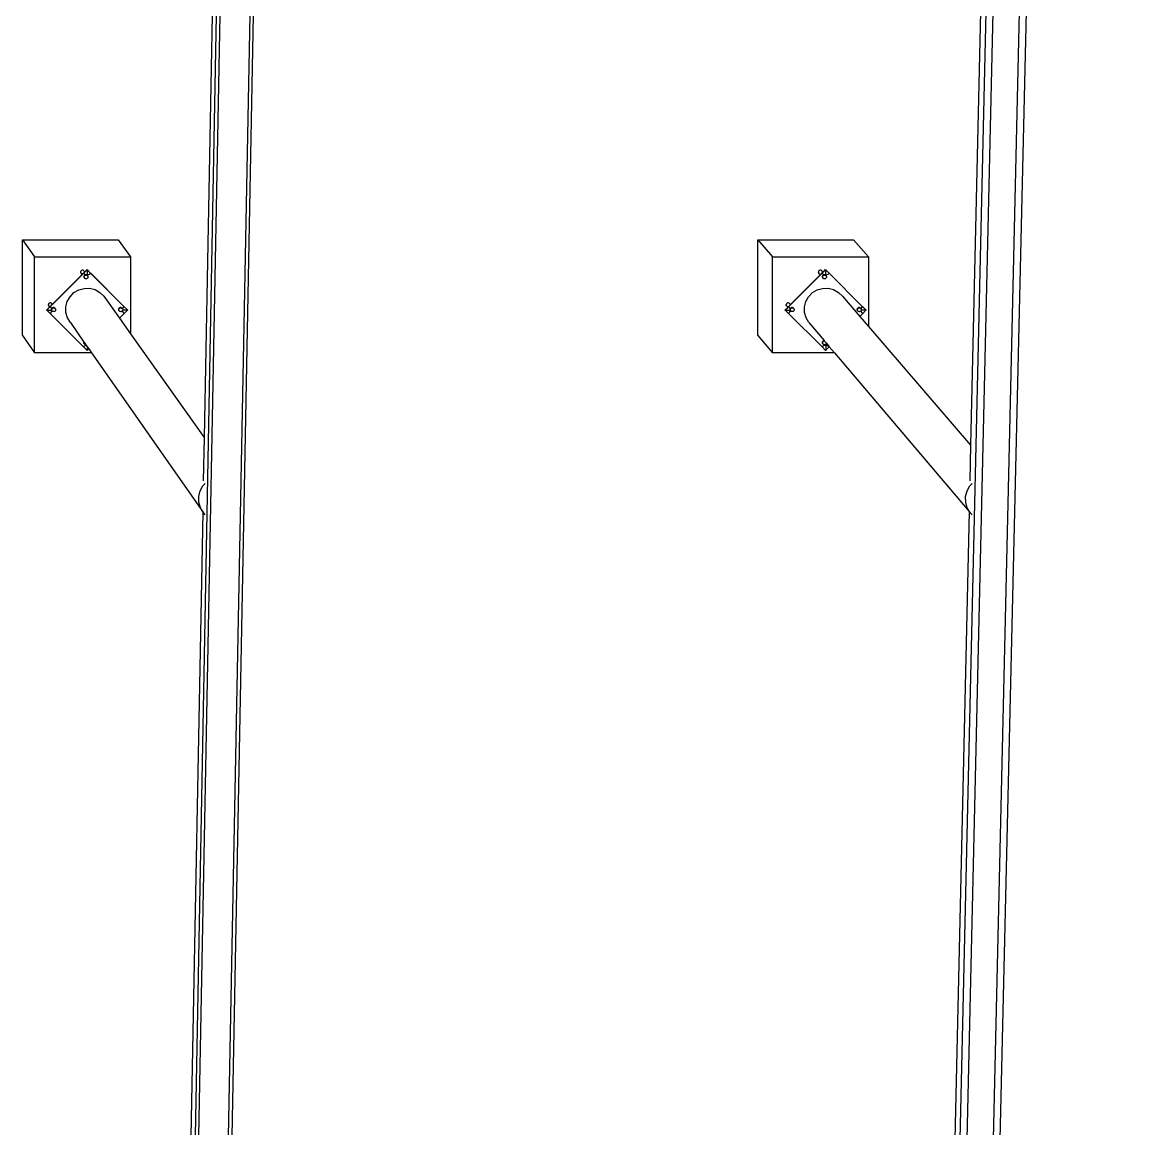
# Model space of a CAD drawing. Extents: x -1616 to 1629, y -1713 to 1708.
# Drawn here: x 709.9 to 945.7, y -1197.2 to -966.7 of the extents above; entities that cross this region are included whole.
import ezdxf

# ---------------------------------------------------------------- set-up
doc = ezdxf.new("R2010")
doc.units = 0
doc.header["$MEASUREMENT"] = 0
doc.layers.get('0').update_dxf_attribs({"linetype": 'CONTINUOUS'})

msp = doc.modelspace()

# ---------------------------------------------------------------- linework, layer by layer
for p, q in [((736.24, -1712.91), (773.25, 240.58)), ((736.95, -1712.91), (774, 240.58)), ((743.06, -1712.91), (780.42, 240.58)), ((893.64, -1712.91), (938.57, 240.58)), ((895.06, -1712.91), (940.06, 240.58)), ((900.47, -1712.91), (945.74, 240.58)), ((745.31, -1632.4), (779.58, 158.03)), ((903.76, -1632.4), (945.31, 158.03)), ((751.26, -869.62), (747.79, -1053.14)), ((911.88, -869.6), (907.63, -1054.79)), ((709.95, -1011.96), (729.89, -1011.96)), ((709.95, -1031.9), (709.95, -1011.96)), ((709.95, -1011.96), (712.44, -1015.51)), ((729.89, -1011.96), (732.45, -1015.51)), ((863.26, -1011.96), (883.2, -1011.96)), ((863.26, -1031.9), (863.26, -1011.96)), ((863.26, -1011.96), (866.29, -1015.51)), ((883.2, -1011.96), (886.3, -1015.51)), ((712.44, -1015.51), (732.45, -1015.51)), ((712.44, -1035.52), (712.44, -1015.51)), ((732.45, -1015.51), (732.45, -1031.54)), ((866.29, -1015.51), (886.3, -1015.51)), ((866.29, -1035.52), (866.29, -1015.51)), ((886.3, -1015.51), (886.3, -1030)), ((722.04, -1018.57), (722.03, -1018.68)), ((722.08, -1018.47), (722.04, -1018.57)), ((722.15, -1018.39), (722.08, -1018.47)), ((722.24, -1018.32), (722.15, -1018.39)), ((722.34, -1018.28), (722.24, -1018.32)), ((722.44, -1018.26), (722.34, -1018.28)), ((722.55, -1018.28), (722.44, -1018.26)), ((722.65, -1018.32), (722.55, -1018.28)), ((722.74, -1018.39), (722.65, -1018.32)), ((722.8, -1018.47), (722.74, -1018.39)), ((722.85, -1018.57), (722.8, -1018.47)), ((722.8, -1018.47), (722.92, -1018.63)), ((722.86, -1018.68), (722.85, -1018.57)), ((722.92, -1018.63), (723.38, -1018.17)), ((722.93, -1018.66), (723.4, -1018.19)), ((723.38, -1018.17), (724.12, -1018.91)), ((723.38, -1018.17), (723.4, -1018.19)), ((723.4, -1018.19), (724.12, -1018.91)), ((723.4, -1018.19), (723.4, -1019.24)), ((723.4, -1018.19), (723.4, -1019.24)), ((875.89, -1018.57), (875.88, -1018.68)), ((875.93, -1018.47), (875.89, -1018.57)), ((876, -1018.39), (875.93, -1018.47)), ((876.09, -1018.32), (876, -1018.39)), ((876.19, -1018.28), (876.09, -1018.32)), ((876.29, -1018.26), (876.19, -1018.28)), ((876.4, -1018.28), (876.29, -1018.26)), ((876.5, -1018.32), (876.4, -1018.28)), ((876.59, -1018.39), (876.5, -1018.32)), ((876.65, -1018.47), (876.59, -1018.39)), ((876.59, -1018.39), (876.85, -1018.69)), ((876.7, -1018.57), (876.65, -1018.47)), ((876.71, -1018.68), (876.7, -1018.57)), ((876.85, -1018.69), (877.37, -1018.17)), ((876.87, -1018.71), (877.39, -1018.19)), ((877.37, -1018.17), (878.11, -1018.91)), ((877.37, -1018.17), (877.39, -1018.19)), ((877.39, -1018.19), (878.11, -1018.91)), ((877.39, -1018.19), (877.39, -1019.24)), ((877.39, -1018.19), (877.39, -1019.24)), ((716.15, -1025.4), (722.32, -1019.23)), ((716.17, -1025.42), (722.34, -1019.25)), ((722.03, -1018.68), (722.04, -1018.79)), ((722.04, -1018.79), (722.08, -1018.89)), ((722.08, -1018.89), (722.15, -1018.97)), ((722.08, -1018.89), (722.32, -1019.23)), ((722.15, -1018.97), (722.2, -1019.02)), ((722.3, -1019.07), (722.34, -1019.08)), ((722.32, -1019.23), (722.64, -1018.91)), ((722.32, -1019.23), (722.34, -1019.25)), ((722.34, -1019.25), (722.66, -1018.93)), ((722.34, -1019.08), (722.41, -1019.09)), ((722.64, -1018.91), (722.86, -1018.69)), ((722.64, -1018.91), (722.66, -1018.93)), ((722.64, -1018.91), (722.66, -1018.93)), ((722.66, -1018.93), (722.85, -1018.74)), ((722.66, -1018.93), (722.87, -1019.1)), ((722.66, -1018.93), (722.66, -1018.93)), ((722.73, -1019.54), (722.71, -1019.64)), ((722.71, -1019.64), (722.73, -1019.75)), ((722.74, -1019.55), (722.72, -1019.65)), ((722.74, -1019.55), (722.72, -1019.65)), ((722.72, -1019.65), (722.74, -1019.76)), ((722.72, -1019.65), (722.74, -1019.76)), ((722.77, -1019.44), (722.73, -1019.54)), ((722.73, -1019.75), (722.77, -1019.85)), ((722.78, -1019.45), (722.74, -1019.55)), ((722.78, -1019.45), (722.74, -1019.55)), ((722.74, -1019.65), (722.75, -1019.55)), ((722.75, -1019.76), (722.74, -1019.65)), ((722.74, -1019.76), (722.78, -1019.86)), ((722.74, -1019.76), (722.78, -1019.86)), ((722.75, -1019.55), (722.79, -1019.45)), ((722.79, -1019.85), (722.75, -1019.76)), ((722.83, -1019.35), (722.77, -1019.44)), ((722.77, -1019.7), (722.78, -1019.6)), ((722.78, -1019.81), (722.77, -1019.7)), ((722.77, -1019.85), (722.83, -1019.94)), ((722.84, -1019.36), (722.78, -1019.45)), ((722.84, -1019.36), (722.78, -1019.45)), ((722.78, -1019.6), (722.82, -1019.5)), ((722.82, -1019.9), (722.78, -1019.81)), ((722.78, -1019.86), (722.83, -1019.94)), ((722.78, -1019.86), (722.83, -1019.94)), ((722.79, -1019.45), (722.85, -1019.37)), ((722.82, -1019.9), (722.79, -1019.85)), ((722.79, -1019.85), (722.82, -1019.9)), ((722.82, -1019.5), (722.89, -1019.42)), ((722.84, -1019.93), (722.82, -1019.9)), ((722.82, -1019.9), (722.82, -1019.9)), ((722.92, -1019.28), (722.83, -1019.35)), ((722.84, -1019.93), (722.83, -1019.94)), ((722.83, -1019.94), (722.84, -1019.94)), ((722.83, -1019.94), (722.84, -1019.94)), ((722.89, -1019.99), (722.84, -1019.93)), ((722.84, -1019.94), (722.84, -1019.95)), ((722.84, -1019.94), (722.84, -1019.95)), ((722.84, -1019.95), (722.88, -1019.98)), ((722.84, -1019.95), (722.88, -1019.98)), ((722.85, -1018.74), (722.93, -1018.66)), ((722.85, -1018.74), (722.86, -1018.69)), ((722.85, -1019.37), (722.94, -1019.31)), ((722.85, -1019.37), (722.9, -1019.41)), ((722.86, -1018.69), (722.92, -1018.63)), ((722.86, -1018.69), (722.86, -1018.68)), ((722.87, -1019.1), (723.13, -1019.21)), ((722.89, -1019.42), (722.9, -1019.41)), ((722.97, -1020.05), (722.89, -1019.99)), ((722.9, -1019.41), (722.97, -1019.35)), ((722.92, -1018.63), (722.93, -1018.66)), ((723.02, -1019.24), (722.92, -1019.28)), ((722.94, -1019.31), (723.03, -1019.26)), ((722.97, -1019.35), (723.07, -1019.31)), ((723.07, -1020.09), (722.97, -1020.05)), ((723.13, -1019.23), (723.02, -1019.24)), ((723.03, -1019.26), (723.14, -1019.25)), ((723.07, -1019.31), (723.17, -1019.3)), ((723.17, -1020.11), (723.07, -1020.09)), ((723.13, -1019.21), (723.4, -1019.24)), ((723.24, -1019.24), (723.13, -1019.23)), ((723.14, -1019.25), (723.24, -1019.26)), ((723.17, -1019.3), (723.28, -1019.31)), ((723.28, -1020.09), (723.17, -1020.11)), ((723.34, -1019.28), (723.24, -1019.24)), ((723.24, -1019.26), (723.34, -1019.31)), ((723.28, -1019.31), (723.37, -1019.35)), ((723.37, -1020.05), (723.28, -1020.09)), ((723.42, -1019.35), (723.34, -1019.28)), ((723.34, -1019.31), (723.42, -1019.37)), ((723.37, -1019.35), (723.46, -1019.42)), ((723.46, -1019.99), (723.37, -1020.05)), ((723.4, -1019.24), (723.67, -1019.21)), ((723.49, -1019.44), (723.42, -1019.35)), ((723.42, -1019.37), (723.49, -1019.45)), ((723.5, -1019.45), (723.43, -1019.36)), ((723.5, -1019.45), (723.43, -1019.36)), ((723.46, -1019.42), (723.49, -1019.46)), ((723.52, -1019.9), (723.46, -1019.99)), ((723.51, -1019.48), (723.49, -1019.44)), ((723.49, -1019.45), (723.49, -1019.46)), ((723.49, -1019.45), (723.51, -1019.48)), ((723.49, -1019.46), (723.51, -1019.48)), ((723.54, -1019.55), (723.5, -1019.45)), ((723.54, -1019.55), (723.5, -1019.45)), ((723.51, -1019.49), (723.51, -1019.48)), ((723.51, -1019.49), (723.52, -1019.5)), ((723.52, -1019.5), (723.56, -1019.6)), ((723.56, -1019.81), (723.52, -1019.9)), ((723.54, -1019.55), (723.54, -1019.55)), ((723.54, -1019.55), (723.54, -1019.55)), ((723.56, -1019.6), (723.57, -1019.7)), ((723.57, -1019.7), (723.56, -1019.81)), ((723.67, -1019.21), (723.92, -1019.1)), ((723.92, -1019.1), (724.14, -1018.93)), ((724.12, -1018.91), (724.12, -1018.91)), ((724.12, -1018.91), (724.14, -1018.93)), ((724.12, -1018.91), (731.05, -1025.84)), ((724.12, -1018.91), (724.14, -1018.93)), ((724.14, -1018.93), (731.05, -1025.84)), ((870.08, -1025.46), (876.26, -1019.28)), ((870.1, -1025.49), (876.28, -1019.3)), ((875.89, -1018.79), (875.88, -1018.68)), ((875.89, -1018.79), (875.93, -1018.89)), ((875.93, -1018.89), (876, -1018.97)), ((876, -1018.97), (876.09, -1019.04)), ((876, -1018.97), (876.26, -1019.28)), ((876.09, -1019.04), (876.12, -1019.05)), ((876.23, -1019.09), (876.29, -1019.1)), ((876.26, -1019.28), (876.63, -1018.91)), ((876.26, -1019.28), (876.28, -1019.3)), ((876.28, -1019.3), (876.65, -1018.93)), ((876.29, -1019.1), (876.34, -1019.09)), ((876.54, -1019.01), (876.59, -1018.97)), ((876.59, -1018.97), (876.63, -1018.91)), ((876.63, -1018.91), (876.65, -1018.89)), ((876.63, -1018.91), (876.65, -1018.89)), ((876.63, -1018.91), (876.63, -1018.91)), ((876.63, -1018.91), (876.66, -1018.93)), ((876.63, -1018.91), (876.65, -1018.93)), ((876.65, -1018.89), (876.85, -1018.69)), ((876.65, -1018.89), (876.7, -1018.79)), ((876.65, -1018.89), (876.65, -1018.89)), ((876.65, -1018.93), (876.87, -1019.1)), ((876.65, -1018.93), (876.66, -1018.93)), ((876.66, -1018.93), (876.87, -1018.71)), ((876.7, -1018.79), (876.71, -1018.68)), ((876.72, -1019.54), (876.71, -1019.64)), ((876.72, -1019.75), (876.71, -1019.64)), ((876.76, -1019.44), (876.72, -1019.54)), ((876.73, -1019.55), (876.72, -1019.65)), ((876.73, -1019.55), (876.72, -1019.65)), ((876.72, -1019.65), (876.73, -1019.76)), ((876.72, -1019.65), (876.73, -1019.76)), ((876.72, -1019.75), (876.76, -1019.85)), ((876.77, -1019.45), (876.73, -1019.55)), ((876.77, -1019.45), (876.73, -1019.55)), ((876.73, -1019.65), (876.74, -1019.55)), ((876.74, -1019.76), (876.73, -1019.65)), ((876.73, -1019.76), (876.77, -1019.86)), ((876.73, -1019.76), (876.77, -1019.86)), ((876.74, -1019.55), (876.78, -1019.45)), ((876.78, -1019.85), (876.74, -1019.76)), ((876.83, -1019.35), (876.76, -1019.44)), ((876.76, -1019.85), (876.83, -1019.94)), ((876.84, -1019.36), (876.77, -1019.45)), ((876.84, -1019.36), (876.77, -1019.45)), ((876.77, -1019.7), (876.79, -1019.6)), ((876.79, -1019.81), (876.77, -1019.7)), ((876.77, -1019.86), (876.83, -1019.94)), ((876.77, -1019.86), (876.83, -1019.94)), ((876.78, -1019.45), (876.85, -1019.37)), ((876.84, -1019.93), (876.78, -1019.85)), ((876.79, -1019.6), (876.83, -1019.5)), ((876.83, -1019.9), (876.79, -1019.81)), ((876.91, -1019.28), (876.83, -1019.35)), ((876.83, -1019.5), (876.89, -1019.42)), ((876.84, -1019.92), (876.83, -1019.9)), ((876.84, -1019.93), (876.83, -1019.94)), ((876.83, -1019.94), (876.83, -1019.94)), ((876.83, -1019.94), (876.84, -1019.95)), ((876.83, -1019.94), (876.83, -1019.94)), ((876.83, -1019.94), (876.84, -1019.95)), ((876.84, -1019.93), (876.84, -1019.92)), ((876.86, -1019.95), (876.84, -1019.92)), ((876.85, -1019.94), (876.84, -1019.93)), ((876.84, -1019.95), (876.92, -1020.01)), ((876.84, -1019.95), (876.92, -1020.01)), ((876.85, -1018.69), (876.87, -1018.71)), ((876.85, -1019.37), (876.93, -1019.31)), ((876.85, -1019.37), (876.89, -1019.42)), ((876.85, -1019.94), (876.89, -1019.99)), ((876.86, -1019.95), (876.85, -1019.94)), ((876.89, -1019.99), (876.86, -1019.95)), ((876.87, -1019.1), (877.12, -1019.21)), ((876.89, -1019.42), (876.97, -1019.35)), ((876.89, -1019.42), (876.89, -1019.42)), ((876.97, -1020.05), (876.89, -1019.99)), ((877.01, -1019.24), (876.91, -1019.28)), ((876.92, -1020.01), (876.93, -1020.01)), ((876.92, -1020.01), (876.93, -1020.01)), ((876.93, -1019.31), (877.03, -1019.26)), ((876.97, -1019.35), (877.07, -1019.31)), ((877.07, -1020.09), (876.97, -1020.05)), ((877.12, -1019.23), (877.01, -1019.24)), ((877.03, -1019.26), (877.13, -1019.25)), ((877.07, -1019.31), (877.18, -1019.3)), ((877.18, -1020.11), (877.07, -1020.09)), ((877.12, -1019.21), (877.39, -1019.24)), ((877.23, -1019.24), (877.12, -1019.23)), ((877.13, -1019.25), (877.24, -1019.26)), ((877.18, -1019.3), (877.28, -1019.31)), ((877.28, -1020.09), (877.18, -1020.11)), ((877.33, -1019.28), (877.23, -1019.24)), ((877.24, -1019.26), (877.33, -1019.31)), ((877.28, -1019.31), (877.38, -1019.35)), ((877.38, -1020.05), (877.28, -1020.09)), ((877.42, -1019.35), (877.33, -1019.28)), ((877.33, -1019.31), (877.42, -1019.37)), ((877.38, -1019.35), (877.45, -1019.41)), ((877.46, -1019.99), (877.38, -1020.05)), ((877.39, -1019.24), (877.66, -1019.21)), ((877.48, -1019.44), (877.42, -1019.35)), ((877.42, -1019.37), (877.45, -1019.41)), ((877.42, -1019.37), (877.46, -1019.42)), ((877.49, -1019.45), (877.43, -1019.36)), ((877.49, -1019.45), (877.43, -1019.36)), ((877.45, -1019.41), (877.46, -1019.42)), ((877.46, -1019.42), (877.5, -1019.47)), ((877.52, -1019.9), (877.46, -1019.99)), ((877.5, -1019.47), (877.48, -1019.44)), ((877.51, -1019.48), (877.49, -1019.45)), ((877.51, -1019.48), (877.49, -1019.45)), ((877.5, -1019.47), (877.52, -1019.5)), ((877.52, -1019.5), (877.56, -1019.6)), ((877.56, -1019.81), (877.52, -1019.9)), ((877.56, -1019.6), (877.58, -1019.7)), ((877.58, -1019.7), (877.56, -1019.81)), ((877.66, -1019.21), (877.92, -1019.1)), ((877.92, -1019.1), (878.14, -1018.93)), ((878.11, -1018.91), (878.11, -1018.91)), ((878.11, -1018.91), (878.14, -1018.93)), ((878.11, -1018.91), (885.04, -1025.84)), ((878.11, -1018.91), (878.14, -1018.93)), ((878.14, -1018.93), (885.04, -1025.84)), ((719.83, -1023.81), (720.64, -1022.97)), ((720.64, -1022.97), (721.64, -1022.38)), ((721.64, -1022.38), (722.76, -1022.07)), ((722.76, -1022.07), (723.92, -1022.05)), ((723.92, -1022.05), (725.05, -1022.34)), ((725.05, -1022.34), (726.06, -1022.91)), ((726.06, -1022.91), (726.9, -1023.72)), ((873.83, -1023.81), (874.64, -1022.97)), ((874.64, -1022.97), (875.64, -1022.38)), ((875.64, -1022.38), (876.76, -1022.07)), ((876.76, -1022.07), (877.92, -1022.05)), ((877.92, -1022.05), (879.05, -1022.34)), ((879.05, -1022.34), (880.06, -1022.91)), ((880.06, -1022.91), (880.89, -1023.72)), ((715.31, -1025.51), (715.32, -1025.41)), ((715.31, -1025.51), (715.32, -1025.57)), ((715.36, -1025.31), (715.32, -1025.41)), ((715.32, -1025.62), (715.32, -1025.57)), ((715.32, -1025.62), (715.36, -1025.72)), ((715.43, -1025.22), (715.36, -1025.31)), ((715.52, -1025.15), (715.43, -1025.22)), ((715.62, -1025.11), (715.52, -1025.15)), ((715.72, -1025.1), (715.62, -1025.11)), ((715.71, -1025.84), (716.13, -1025.42)), ((715.83, -1025.11), (715.72, -1025.1)), ((715.73, -1025.86), (716.13, -1025.46)), ((715.93, -1025.15), (715.83, -1025.11)), ((716.02, -1025.22), (715.93, -1025.15)), ((716.08, -1025.31), (716.02, -1025.22)), ((716.13, -1025.41), (716.08, -1025.31)), ((716.08, -1025.31), (716.15, -1025.4)), ((716.13, -1025.42), (716.15, -1025.4)), ((716.13, -1025.42), (716.13, -1025.41)), ((716.13, -1025.46), (716.13, -1025.42)), ((716.13, -1025.46), (716.17, -1025.42)), ((716.15, -1025.4), (716.17, -1025.42)), ((718.98, -1025.95), (719.26, -1024.82)), ((719.26, -1024.82), (719.83, -1023.81)), ((726.9, -1023.72), (730.14, -1028.28)), ((869.16, -1025.51), (869.17, -1025.41)), ((869.16, -1025.51), (869.17, -1025.57)), ((869.21, -1025.31), (869.17, -1025.41)), ((869.17, -1025.62), (869.17, -1025.57)), ((869.17, -1025.62), (869.21, -1025.72)), ((869.28, -1025.22), (869.21, -1025.31)), ((869.37, -1025.15), (869.28, -1025.22)), ((869.47, -1025.11), (869.37, -1025.15)), ((869.57, -1025.1), (869.47, -1025.11)), ((869.68, -1025.11), (869.57, -1025.1)), ((869.78, -1025.15), (869.68, -1025.11)), ((869.7, -1025.84), (869.98, -1025.56)), ((869.72, -1025.86), (870.1, -1025.49)), ((869.87, -1025.22), (869.78, -1025.15)), ((869.93, -1025.31), (869.87, -1025.22)), ((869.87, -1025.22), (870.08, -1025.46)), ((869.98, -1025.41), (869.93, -1025.31)), ((869.99, -1025.51), (869.98, -1025.41)), ((869.98, -1025.56), (870.08, -1025.46)), ((869.98, -1025.56), (869.99, -1025.51)), ((869.98, -1025.58), (869.98, -1025.56)), ((870.08, -1025.46), (870.1, -1025.49)), ((872.97, -1025.95), (873.26, -1024.82)), ((873.26, -1024.82), (873.83, -1023.81)), ((880.89, -1023.72), (884.5, -1027.91)), ((714.97, -1026.58), (715.55, -1025.99)), ((714.99, -1026.6), (714.97, -1026.58)), ((714.97, -1026.58), (714.99, -1026.6)), ((714.99, -1026.6), (715.57, -1026.02)), ((715.73, -1027.35), (714.99, -1026.6)), ((714.99, -1026.6), (714.99, -1026.6)), ((714.99, -1026.6), (715.99, -1026.6)), ((714.99, -1026.6), (715.99, -1026.6)), ((715.36, -1025.72), (715.43, -1025.81)), ((715.36, -1025.72), (715.55, -1025.99)), ((715.43, -1025.81), (715.48, -1025.84)), ((715.55, -1025.99), (715.71, -1025.84)), ((715.55, -1025.99), (715.57, -1026.02)), ((715.57, -1026.02), (715.73, -1025.86)), ((715.73, -1025.86), (715.71, -1025.84)), ((715.71, -1025.84), (715.73, -1025.86)), ((715.89, -1026.08), (715.73, -1025.86)), ((715.73, -1025.86), (715.73, -1025.86)), ((715.73, -1027.35), (715.89, -1027.13)), ((722.66, -1034.27), (715.73, -1027.35)), ((716, -1026.33), (715.89, -1026.08)), ((715.89, -1027.13), (716, -1026.88)), ((715.99, -1026.37), (715.97, -1026.48)), ((715.99, -1026.37), (715.97, -1026.48)), ((715.97, -1026.48), (715.99, -1026.59)), ((715.97, -1026.48), (715.99, -1026.59)), ((716.03, -1026.27), (715.99, -1026.37)), ((716.03, -1026.27), (715.99, -1026.37)), ((715.99, -1026.48), (716, -1026.38)), ((716, -1026.58), (715.99, -1026.48)), ((715.99, -1026.59), (715.99, -1026.6)), ((715.99, -1026.59), (715.99, -1026.6)), ((715.99, -1026.6), (716, -1026.6)), ((715.99, -1026.6), (716.03, -1026.69)), ((715.99, -1026.6), (716, -1026.6)), ((715.99, -1026.6), (716.03, -1026.69)), ((716.04, -1026.28), (716, -1026.37)), ((716, -1026.37), (716, -1026.33)), ((716.02, -1026.51), (716, -1026.37)), ((716, -1026.37), (716, -1026.38)), ((716, -1026.58), (716, -1026.59)), ((716, -1026.58), (716.03, -1026.65)), ((716, -1026.59), (716.03, -1026.66)), ((716, -1026.6), (716.01, -1026.6)), ((716, -1026.6), (716.01, -1026.6)), ((716, -1026.88), (716.03, -1026.66)), ((716.01, -1026.6), (716.03, -1026.6)), ((716.01, -1026.6), (716.03, -1026.6)), ((716.02, -1026.51), (716.03, -1026.43)), ((716.02, -1026.53), (716.02, -1026.51)), ((716.03, -1026.62), (716.02, -1026.53)), ((716.09, -1026.19), (716.03, -1026.27)), ((716.09, -1026.19), (716.03, -1026.27)), ((716.03, -1026.43), (716.07, -1026.33)), ((716.03, -1026.63), (716.03, -1026.62)), ((716.03, -1026.65), (716.03, -1026.62)), ((716.07, -1026.72), (716.03, -1026.63)), ((716.04, -1026.68), (716.03, -1026.65)), ((716.03, -1026.66), (716.03, -1026.65)), ((716.03, -1026.66), (716.04, -1026.69)), ((716.03, -1026.69), (716.08, -1026.76)), ((716.03, -1026.69), (716.08, -1026.76)), ((716.04, -1026.28), (716.1, -1026.2)), ((716.07, -1026.72), (716.04, -1026.68)), ((716.04, -1026.68), (716.07, -1026.73)), ((716.04, -1026.69), (716.11, -1026.78)), ((716.07, -1026.33), (716.14, -1026.25)), ((716.07, -1026.73), (716.07, -1026.72)), ((716.12, -1026.78), (716.07, -1026.73)), ((716.08, -1026.76), (716.09, -1026.77)), ((716.08, -1026.76), (716.09, -1026.77)), ((716.09, -1026.77), (716.13, -1026.8)), ((716.09, -1026.77), (716.09, -1026.77)), ((716.09, -1026.77), (716.13, -1026.8)), ((716.09, -1026.77), (716.09, -1026.77)), ((716.1, -1026.2), (716.19, -1026.13)), ((716.11, -1026.19), (716.1, -1026.2)), ((716.1, -1026.2), (716.15, -1026.24)), ((716.19, -1026.12), (716.11, -1026.19)), ((716.11, -1026.78), (716.12, -1026.78)), ((716.14, -1026.81), (716.12, -1026.78)), ((716.14, -1026.25), (716.15, -1026.24)), ((716.22, -1026.88), (716.14, -1026.81)), ((716.15, -1026.24), (716.22, -1026.18)), ((716.29, -1026.08), (716.19, -1026.12)), ((716.19, -1026.13), (716.28, -1026.09)), ((716.22, -1026.18), (716.32, -1026.14)), ((716.32, -1026.92), (716.22, -1026.88)), ((716.28, -1026.09), (716.39, -1026.08)), ((716.4, -1026.07), (716.29, -1026.08)), ((716.32, -1026.14), (716.42, -1026.13)), ((716.42, -1026.93), (716.32, -1026.92)), ((716.39, -1026.08), (716.49, -1026.09)), ((716.51, -1026.08), (716.4, -1026.07)), ((716.42, -1026.13), (716.53, -1026.14)), ((716.53, -1026.92), (716.42, -1026.93)), ((716.49, -1026.09), (716.59, -1026.13)), ((716.61, -1026.12), (716.51, -1026.08)), ((716.53, -1026.14), (716.62, -1026.18)), ((716.62, -1026.88), (716.53, -1026.92)), ((716.59, -1026.13), (716.67, -1026.2)), ((716.7, -1026.19), (716.61, -1026.12)), ((716.62, -1026.18), (716.71, -1026.25)), ((716.71, -1026.81), (716.62, -1026.88)), ((716.67, -1026.2), (716.74, -1026.28)), ((716.75, -1026.27), (716.68, -1026.19)), ((716.75, -1026.27), (716.68, -1026.19)), ((716.71, -1026.25), (716.74, -1026.29)), ((716.77, -1026.73), (716.71, -1026.81)), ((716.74, -1026.28), (716.74, -1026.29)), ((716.74, -1026.28), (716.77, -1026.33)), ((716.74, -1026.29), (716.77, -1026.33)), ((716.79, -1026.37), (716.75, -1026.27)), ((716.79, -1026.37), (716.75, -1026.27)), ((716.77, -1026.33), (716.81, -1026.43)), ((716.81, -1026.63), (716.77, -1026.73)), ((716.79, -1026.38), (716.79, -1026.37)), ((716.79, -1026.38), (716.79, -1026.37)), ((716.81, -1026.43), (716.82, -1026.53)), ((716.82, -1026.53), (716.81, -1026.63)), ((718.99, -1027.11), (718.98, -1025.95)), ((719.31, -1028.23), (718.99, -1027.11)), ((729.99, -1026.39), (729.97, -1026.49)), ((729.99, -1026.39), (729.97, -1026.49)), ((729.97, -1026.49), (729.99, -1026.6)), ((729.97, -1026.49), (729.99, -1026.6)), ((730.03, -1026.29), (729.99, -1026.39)), ((730.03, -1026.29), (729.99, -1026.39)), ((729.99, -1026.49), (730, -1026.39)), ((730, -1026.6), (729.99, -1026.49)), ((729.99, -1026.6), (730.03, -1026.7)), ((729.99, -1026.6), (730.03, -1026.7)), ((730, -1026.39), (730.04, -1026.29)), ((730.04, -1026.69), (730, -1026.6)), ((730.02, -1026.54), (730.04, -1026.44)), ((730.04, -1026.65), (730.02, -1026.54)), ((730.1, -1026.2), (730.03, -1026.29)), ((730.1, -1026.2), (730.03, -1026.29)), ((730.03, -1026.7), (730.09, -1026.78)), ((730.03, -1026.7), (730.09, -1026.78)), ((730.04, -1026.29), (730.11, -1026.21)), ((730.04, -1026.44), (730.08, -1026.34)), ((730.08, -1026.74), (730.04, -1026.65)), ((730.08, -1026.74), (730.04, -1026.69)), ((730.04, -1026.69), (730.08, -1026.74)), ((730.08, -1026.34), (730.14, -1026.26)), ((730.08, -1026.74), (730.08, -1026.74)), ((730.1, -1026.77), (730.08, -1026.74)), ((730.17, -1026.12), (730.09, -1026.19)), ((730.09, -1026.19), (730.11, -1026.21)), ((730.1, -1026.77), (730.09, -1026.78)), ((730.09, -1026.78), (730.09, -1026.78)), ((730.09, -1026.78), (730.13, -1026.81)), ((730.09, -1026.78), (730.09, -1026.78)), ((730.09, -1026.78), (730.09, -1026.78)), ((730.09, -1026.78), (730.1, -1026.79)), ((730.09, -1026.78), (730.1, -1026.79)), ((730.13, -1026.81), (730.1, -1026.77)), ((730.1, -1026.79), (730.13, -1026.82)), ((730.1, -1026.79), (730.13, -1026.82)), ((730.11, -1026.21), (730.19, -1026.15)), ((730.11, -1026.21), (730.15, -1026.25)), ((730.14, -1026.83), (730.13, -1026.81)), ((730.14, -1026.26), (730.15, -1026.25)), ((730.23, -1026.89), (730.14, -1026.83)), ((731.07, -1027.35), (730.14, -1028.28)), ((730.15, -1026.25), (730.23, -1026.2)), ((730.27, -1026.08), (730.17, -1026.12)), ((730.19, -1026.15), (730.29, -1026.11)), ((730.23, -1026.2), (730.32, -1026.16)), ((730.32, -1026.93), (730.23, -1026.89)), ((730.38, -1026.07), (730.27, -1026.08)), ((730.29, -1026.11), (730.39, -1026.09)), ((730.32, -1026.16), (730.43, -1026.14)), ((730.43, -1026.95), (730.32, -1026.93)), ((730.49, -1026.08), (730.38, -1026.07)), ((730.39, -1026.09), (730.5, -1026.11)), ((730.43, -1026.14), (730.53, -1026.16)), ((730.53, -1026.93), (730.43, -1026.95)), ((730.59, -1026.12), (730.49, -1026.08)), ((730.5, -1026.11), (730.59, -1026.15)), ((730.53, -1026.16), (730.63, -1026.2)), ((730.63, -1026.89), (730.53, -1026.93)), ((730.68, -1026.19), (730.59, -1026.12)), ((730.59, -1026.15), (730.68, -1026.21)), ((730.63, -1026.2), (730.71, -1026.26)), ((730.71, -1026.83), (730.63, -1026.89)), ((730.74, -1026.28), (730.68, -1026.19)), ((730.68, -1026.21), (730.74, -1026.29)), ((730.75, -1026.29), (730.69, -1026.2)), ((730.75, -1026.29), (730.69, -1026.2)), ((730.71, -1026.26), (730.74, -1026.3)), ((730.77, -1026.74), (730.71, -1026.83)), ((730.76, -1026.32), (730.74, -1026.28)), ((730.74, -1026.29), (730.74, -1026.3)), ((730.74, -1026.29), (730.76, -1026.32)), ((730.74, -1026.3), (730.76, -1026.32)), ((730.79, -1026.39), (730.75, -1026.29)), ((730.79, -1026.39), (730.75, -1026.29)), ((730.76, -1026.33), (730.76, -1026.32)), ((730.76, -1026.33), (730.77, -1026.34)), ((730.77, -1026.34), (730.79, -1026.38)), ((730.78, -1026.74), (730.77, -1026.74)), ((730.82, -1026.65), (730.78, -1026.74)), ((730.78, -1026.74), (730.8, -1026.88)), ((730.8, -1026.33), (730.79, -1026.38)), ((730.79, -1026.38), (730.82, -1026.44)), ((730.79, -1026.39), (730.79, -1026.39)), ((730.79, -1026.39), (730.79, -1026.39)), ((730.9, -1026.08), (730.8, -1026.33)), ((730.8, -1026.88), (730.9, -1027.13)), ((730.82, -1026.44), (730.83, -1026.54)), ((730.83, -1026.54), (730.82, -1026.65)), ((731.81, -1026.6), (730.82, -1026.6)), ((731.81, -1026.6), (730.82, -1026.6)), ((731.07, -1025.86), (730.9, -1026.08)), ((730.9, -1027.13), (731.07, -1027.35)), ((731.05, -1025.84), (731.79, -1026.58)), ((731.05, -1025.84), (731.07, -1025.86)), ((731.05, -1025.84), (731.05, -1025.84)), ((731.05, -1025.84), (731.07, -1025.86)), ((731.07, -1025.86), (731.79, -1026.58)), ((731.81, -1026.6), (731.07, -1027.35)), ((731.79, -1026.58), (731.79, -1026.58)), ((731.79, -1026.58), (731.81, -1026.6)), ((731.79, -1026.58), (731.81, -1026.6)), ((868.96, -1026.58), (869.49, -1026.05)), ((868.98, -1026.6), (868.96, -1026.58)), ((868.96, -1026.58), (868.98, -1026.6)), ((868.98, -1026.6), (869.51, -1026.08)), ((869.72, -1027.35), (868.98, -1026.6)), ((868.98, -1026.6), (868.98, -1026.6)), ((868.98, -1026.6), (869.99, -1026.6)), ((868.98, -1026.6), (869.99, -1026.6)), ((869.21, -1025.72), (869.28, -1025.81)), ((869.28, -1025.81), (869.37, -1025.87)), ((869.28, -1025.81), (869.49, -1026.05)), ((869.37, -1025.87), (869.4, -1025.89)), ((869.49, -1026.05), (869.62, -1025.92)), ((869.49, -1026.05), (869.51, -1026.08)), ((869.51, -1026.08), (869.67, -1025.92)), ((869.61, -1025.92), (869.62, -1025.92)), ((869.62, -1025.92), (869.7, -1025.84)), ((869.62, -1025.92), (869.67, -1025.92)), ((869.67, -1025.92), (869.72, -1025.86)), ((869.72, -1025.86), (869.7, -1025.84)), ((869.7, -1025.84), (869.72, -1025.86)), ((869.89, -1026.08), (869.72, -1025.86)), ((869.72, -1025.86), (869.72, -1025.86)), ((869.72, -1027.35), (869.89, -1027.13)), ((876.65, -1034.27), (869.72, -1027.35)), ((869.99, -1026.33), (869.89, -1026.08)), ((869.89, -1027.13), (869.99, -1026.88)), ((869.98, -1026.37), (869.97, -1026.48)), ((869.98, -1026.37), (869.97, -1026.48)), ((869.97, -1026.48), (869.98, -1026.59)), ((869.97, -1026.48), (869.98, -1026.59)), ((870.02, -1026.27), (869.98, -1026.37)), ((870.02, -1026.27), (869.98, -1026.37)), ((869.98, -1026.48), (869.99, -1026.38)), ((869.99, -1026.58), (869.98, -1026.48)), ((869.98, -1026.59), (869.99, -1026.6)), ((869.98, -1026.59), (869.99, -1026.6)), ((870, -1026.37), (869.99, -1026.33)), ((870, -1026.37), (869.99, -1026.38)), ((869.99, -1026.58), (869.99, -1026.59)), ((869.99, -1026.58), (870.02, -1026.65)), ((869.99, -1026.59), (870.02, -1026.66)), ((869.99, -1026.6), (870, -1026.6)), ((869.99, -1026.6), (870.02, -1026.69)), ((869.99, -1026.6), (870, -1026.6)), ((869.99, -1026.6), (870.02, -1026.69)), ((869.99, -1026.88), (870.02, -1026.66)), ((870.04, -1026.28), (870, -1026.37)), ((870.03, -1026.6), (870, -1026.37)), ((870, -1026.6), (870, -1026.6)), ((870, -1026.6), (870.02, -1026.6)), ((870, -1026.6), (870, -1026.6)), ((870, -1026.6), (870.02, -1026.6)), ((870.09, -1026.19), (870.02, -1026.27)), ((870.09, -1026.19), (870.02, -1026.27)), ((870.02, -1026.53), (870.04, -1026.43)), ((870.04, -1026.63), (870.02, -1026.53)), ((870.02, -1026.65), (870.03, -1026.6)), ((870.03, -1026.68), (870.02, -1026.65)), ((870.02, -1026.66), (870.02, -1026.65)), ((870.02, -1026.66), (870.04, -1026.69)), ((870.02, -1026.69), (870.08, -1026.76)), ((870.02, -1026.69), (870.08, -1026.76)), ((870.09, -1026.75), (870.03, -1026.68)), ((870.04, -1026.28), (870.1, -1026.2)), ((870.04, -1026.43), (870.08, -1026.33)), ((870.08, -1026.73), (870.04, -1026.63)), ((870.04, -1026.69), (870.1, -1026.78)), ((870.08, -1026.33), (870.14, -1026.25)), ((870.09, -1026.75), (870.08, -1026.73)), ((870.08, -1026.76), (870.08, -1026.77)), ((870.08, -1026.76), (870.08, -1026.77)), ((870.08, -1026.77), (870.09, -1026.77)), ((870.08, -1026.77), (870.09, -1026.77)), ((870.09, -1026.75), (870.09, -1026.75)), ((870.1, -1026.76), (870.09, -1026.75)), ((870.11, -1026.77), (870.09, -1026.75)), ((870.09, -1026.77), (870.17, -1026.84)), ((870.09, -1026.77), (870.17, -1026.84)), ((870.19, -1026.12), (870.1, -1026.19)), ((870.1, -1026.2), (870.18, -1026.13)), ((870.1, -1026.19), (870.1, -1026.2)), ((870.1, -1026.2), (870.15, -1026.24)), ((870.11, -1026.77), (870.1, -1026.76)), ((870.1, -1026.76), (870.12, -1026.8)), ((870.1, -1026.78), (870.12, -1026.8)), ((870.13, -1026.8), (870.11, -1026.77)), ((870.12, -1026.8), (870.13, -1026.8)), ((870.13, -1026.8), (870.14, -1026.81)), ((870.14, -1026.25), (870.15, -1026.24)), ((870.22, -1026.88), (870.14, -1026.81)), ((870.15, -1026.24), (870.22, -1026.18)), ((870.18, -1026.13), (870.28, -1026.09)), ((870.29, -1026.08), (870.19, -1026.12)), ((870.22, -1026.18), (870.32, -1026.14)), ((870.32, -1026.92), (870.22, -1026.88)), ((870.28, -1026.09), (870.38, -1026.08)), ((870.4, -1026.07), (870.29, -1026.08)), ((870.32, -1026.14), (870.43, -1026.13)), ((870.43, -1026.93), (870.32, -1026.92)), ((870.38, -1026.08), (870.49, -1026.09)), ((870.5, -1026.08), (870.4, -1026.07)), ((870.43, -1026.13), (870.53, -1026.14)), ((870.53, -1026.92), (870.43, -1026.93)), ((870.49, -1026.09), (870.58, -1026.13)), ((870.6, -1026.12), (870.5, -1026.08)), ((870.53, -1026.14), (870.63, -1026.18)), ((870.63, -1026.88), (870.53, -1026.92)), ((870.58, -1026.13), (870.67, -1026.2)), ((870.69, -1026.19), (870.6, -1026.12)), ((870.63, -1026.18), (870.7, -1026.24)), ((870.71, -1026.81), (870.63, -1026.88)), ((870.67, -1026.2), (870.71, -1026.25)), ((870.67, -1026.2), (870.7, -1026.24)), ((870.74, -1026.27), (870.68, -1026.19)), ((870.74, -1026.27), (870.68, -1026.19)), ((870.7, -1026.24), (870.71, -1026.25)), ((870.71, -1026.25), (870.77, -1026.33)), ((870.77, -1026.73), (870.71, -1026.81)), ((870.76, -1026.31), (870.74, -1026.27)), ((870.76, -1026.31), (870.74, -1026.27)), ((870.77, -1026.33), (870.81, -1026.43)), ((870.81, -1026.63), (870.77, -1026.73)), ((870.81, -1026.43), (870.83, -1026.53)), ((870.83, -1026.53), (870.81, -1026.63)), ((872.99, -1027.11), (872.97, -1025.95)), ((873.3, -1028.23), (872.99, -1027.11)), ((883.98, -1026.39), (883.97, -1026.49)), ((883.98, -1026.39), (883.97, -1026.49)), ((883.97, -1026.49), (883.98, -1026.6)), ((883.97, -1026.49), (883.98, -1026.6)), ((884.03, -1026.29), (883.98, -1026.39)), ((884.03, -1026.29), (883.98, -1026.39)), ((883.98, -1026.49), (884, -1026.39)), ((884, -1026.6), (883.98, -1026.49)), ((883.98, -1026.6), (884.03, -1026.7)), ((883.98, -1026.6), (884.03, -1026.7)), ((884, -1026.39), (884.04, -1026.29)), ((884.04, -1026.69), (884, -1026.6)), ((884.09, -1026.2), (884.03, -1026.29)), ((884.09, -1026.2), (884.03, -1026.29)), ((884.03, -1026.54), (884.04, -1026.44)), ((884.04, -1026.65), (884.03, -1026.54)), ((884.03, -1026.7), (884.08, -1026.78)), ((884.03, -1026.7), (884.08, -1026.78)), ((884.04, -1026.29), (884.1, -1026.21)), ((884.04, -1026.44), (884.08, -1026.34)), ((884.08, -1026.74), (884.04, -1026.65)), ((884.09, -1026.77), (884.04, -1026.69)), ((884.17, -1026.12), (884.08, -1026.19)), ((884.08, -1026.19), (884.1, -1026.21)), ((884.08, -1026.34), (884.14, -1026.26)), ((884.1, -1026.76), (884.08, -1026.74)), ((884.09, -1026.77), (884.08, -1026.78)), ((884.08, -1026.78), (884.09, -1026.78)), ((884.08, -1026.78), (884.08, -1026.78)), ((884.08, -1026.78), (884.09, -1026.78)), ((884.1, -1026.76), (884.09, -1026.77)), ((884.1, -1026.78), (884.09, -1026.77)), ((884.09, -1026.78), (884.14, -1026.82)), ((884.09, -1026.78), (884.09, -1026.79)), ((884.09, -1026.78), (884.09, -1026.79)), ((884.09, -1026.79), (884.18, -1026.85)), ((884.09, -1026.79), (884.18, -1026.85)), ((884.1, -1026.21), (884.18, -1026.15)), ((884.1, -1026.21), (884.15, -1026.26)), ((884.11, -1026.79), (884.1, -1026.76)), ((884.11, -1026.79), (884.1, -1026.78)), ((884.1, -1026.78), (884.14, -1026.82)), ((884.14, -1026.82), (884.11, -1026.79)), ((884.14, -1026.26), (884.15, -1026.26)), ((884.14, -1026.82), (884.14, -1026.82)), ((884.14, -1026.82), (884.14, -1026.83)), ((884.23, -1026.89), (884.14, -1026.83)), ((884.15, -1026.26), (884.23, -1026.2)), ((884.27, -1026.08), (884.17, -1026.12)), ((884.18, -1026.15), (884.28, -1026.11)), ((884.18, -1026.85), (884.18, -1026.86)), ((884.18, -1026.85), (884.18, -1026.86)), ((884.23, -1026.2), (884.33, -1026.16)), ((884.33, -1026.93), (884.23, -1026.89)), ((884.38, -1026.07), (884.27, -1026.08)), ((884.28, -1026.11), (884.39, -1026.09)), ((884.33, -1026.16), (884.43, -1026.14)), ((884.43, -1026.95), (884.33, -1026.93)), ((884.48, -1026.08), (884.38, -1026.07)), ((884.39, -1026.09), (884.49, -1026.11)), ((884.43, -1026.14), (884.53, -1026.16)), ((884.53, -1026.93), (884.43, -1026.95)), ((884.58, -1026.12), (884.48, -1026.08)), ((884.49, -1026.11), (884.59, -1026.15)), ((885.06, -1027.35), (884.5, -1027.91)), ((884.5, -1027.91), (886.3, -1030)), ((884.53, -1026.16), (884.63, -1026.2)), ((884.63, -1026.89), (884.53, -1026.93)), ((884.67, -1026.19), (884.58, -1026.12)), ((884.59, -1026.15), (884.67, -1026.21)), ((884.63, -1026.2), (884.7, -1026.25)), ((884.71, -1026.83), (884.63, -1026.89)), ((884.74, -1026.28), (884.67, -1026.19)), ((884.67, -1026.21), (884.7, -1026.25)), ((884.67, -1026.21), (884.71, -1026.26)), ((884.75, -1026.29), (884.68, -1026.2)), ((884.75, -1026.29), (884.68, -1026.2)), ((884.7, -1026.25), (884.71, -1026.26)), ((884.71, -1026.26), (884.75, -1026.31)), ((884.78, -1026.75), (884.71, -1026.83)), ((884.75, -1026.31), (884.74, -1026.28)), ((884.76, -1026.32), (884.75, -1026.29)), ((884.76, -1026.32), (884.75, -1026.29)), ((884.75, -1026.31), (884.78, -1026.34)), ((884.78, -1026.34), (884.79, -1026.37)), ((884.82, -1026.65), (884.78, -1026.74)), ((884.78, -1026.74), (884.78, -1026.75)), ((884.78, -1026.75), (884.79, -1026.88)), ((884.9, -1026.08), (884.79, -1026.33)), ((884.79, -1026.33), (884.79, -1026.37)), ((884.79, -1026.37), (884.82, -1026.44)), ((884.79, -1026.88), (884.9, -1027.13)), ((884.82, -1026.44), (884.83, -1026.54)), ((884.83, -1026.54), (884.82, -1026.65)), ((885.81, -1026.6), (884.82, -1026.6)), ((885.81, -1026.6), (884.82, -1026.6)), ((885.06, -1025.86), (884.9, -1026.08)), ((884.9, -1027.13), (885.06, -1027.35)), ((885.04, -1025.84), (885.78, -1026.58)), ((885.04, -1025.84), (885.06, -1025.86)), ((885.04, -1025.84), (885.04, -1025.84)), ((885.04, -1025.84), (885.06, -1025.86)), ((885.06, -1025.86), (885.78, -1026.58)), ((885.81, -1026.6), (885.06, -1027.35)), ((885.78, -1026.58), (885.78, -1026.58)), ((885.78, -1026.58), (885.81, -1026.6)), ((885.78, -1026.58), (885.81, -1026.6)), ((719.9, -1029.22), (719.31, -1028.23)), ((719.9, -1029.22), (722.73, -1033.26)), ((730.14, -1028.28), (732.45, -1031.54)), ((873.9, -1029.22), (873.3, -1028.23)), ((873.9, -1029.22), (877.08, -1032.97)), ((886.3, -1030), (907.63, -1054.79)), ((709.95, -1031.9), (712.44, -1035.52)), ((732.45, -1031.54), (747.79, -1053.14)), ((863.26, -1031.9), (866.29, -1035.52)), ((722.87, -1034.11), (722.66, -1034.27)), ((723.4, -1035.02), (722.66, -1034.27)), ((722.73, -1033.26), (722.71, -1033.37)), ((722.71, -1033.37), (722.73, -1033.48)), ((722.73, -1033.26), (722.74, -1033.28)), ((722.73, -1033.37), (722.74, -1033.28)), ((722.74, -1033.47), (722.73, -1033.37)), ((722.73, -1033.48), (722.77, -1033.58)), ((722.74, -1033.28), (722.77, -1033.33)), ((722.78, -1033.57), (722.74, -1033.47)), ((722.76, -1033.42), (722.77, -1033.33)), ((722.77, -1033.52), (722.76, -1033.42)), ((722.77, -1033.33), (723.11, -1033.82)), ((722.81, -1033.61), (722.77, -1033.52)), ((722.77, -1033.58), (722.83, -1033.66)), ((722.81, -1033.61), (722.78, -1033.57)), ((722.78, -1033.57), (722.81, -1033.62)), ((722.81, -1033.62), (722.81, -1033.61)), ((722.87, -1033.69), (722.81, -1033.62)), ((722.83, -1033.66), (722.87, -1033.69)), ((722.88, -1033.7), (722.87, -1033.69)), ((723.13, -1034), (722.87, -1034.11)), ((722.96, -1033.77), (722.88, -1033.7)), ((723.06, -1033.81), (722.96, -1033.77)), ((723.11, -1033.82), (723.06, -1033.81)), ((723.11, -1033.82), (723.23, -1033.99)), ((723.23, -1033.99), (723.13, -1034)), ((723.23, -1033.99), (723.72, -1034.69)), ((723.72, -1034.69), (723.4, -1035.02)), ((723.42, -1034.26), (723.42, -1035.02)), ((723.42, -1034.26), (723.42, -1035.02)), ((723.72, -1034.69), (724.3, -1035.52)), ((876.87, -1034.11), (876.65, -1034.27)), ((877.39, -1035.02), (876.65, -1034.27)), ((876.72, -1033.26), (876.71, -1033.37)), ((876.71, -1033.37), (876.72, -1033.48)), ((876.76, -1033.16), (876.72, -1033.26)), ((876.72, -1033.37), (876.73, -1033.27)), ((876.73, -1033.47), (876.72, -1033.37)), ((876.72, -1033.48), (876.76, -1033.58)), ((876.73, -1033.27), (876.77, -1033.17)), ((876.77, -1033.57), (876.73, -1033.47)), ((876.83, -1033.08), (876.76, -1033.16)), ((876.76, -1033.42), (876.78, -1033.32)), ((876.78, -1033.52), (876.76, -1033.42)), ((876.76, -1033.58), (876.83, -1033.66)), ((876.77, -1033.17), (876.84, -1033.09)), ((876.84, -1033.65), (876.77, -1033.57)), ((876.78, -1033.32), (876.82, -1033.22)), ((876.82, -1033.62), (876.78, -1033.52)), ((876.82, -1033.22), (876.88, -1033.14)), ((876.85, -1033.66), (876.82, -1033.62)), ((876.83, -1033.66), (876.88, -1033.7)), ((876.84, -1033.09), (876.92, -1033.02)), ((876.85, -1033.66), (876.84, -1033.65)), ((876.84, -1033.65), (876.88, -1033.7)), ((876.88, -1033.7), (876.85, -1033.66)), ((877.12, -1034), (876.87, -1034.11)), ((876.88, -1033.14), (876.96, -1033.07)), ((876.88, -1033.7), (876.91, -1033.73)), ((876.96, -1033.77), (876.91, -1033.73)), ((876.92, -1033.02), (877.02, -1032.98)), ((876.96, -1033.07), (877.06, -1033.03)), ((877.06, -1033.81), (876.96, -1033.77)), ((877.02, -1032.98), (877.08, -1032.97)), ((877.06, -1033.03), (877.12, -1033.02)), ((877.17, -1033.82), (877.06, -1033.81)), ((877.08, -1032.97), (877.12, -1033.02)), ((877.12, -1033.02), (877.55, -1033.53)), ((877.39, -1033.97), (877.12, -1034)), ((877.27, -1033.81), (877.17, -1033.82)), ((877.37, -1033.77), (877.27, -1033.81)), ((877.45, -1033.7), (877.37, -1033.77)), ((877.66, -1034), (877.39, -1033.97)), ((878.14, -1034.27), (877.39, -1035.02)), ((877.42, -1033.73), (877.42, -1035.02)), ((877.42, -1033.73), (877.42, -1035.02)), ((877.51, -1033.62), (877.45, -1033.7)), ((877.55, -1033.53), (877.51, -1033.62)), ((877.55, -1033.53), (878.16, -1034.25)), ((877.92, -1034.11), (877.66, -1034)), ((878.14, -1034.27), (877.92, -1034.11)), ((878.16, -1034.25), (878.14, -1034.27)), ((878.16, -1034.25), (879.24, -1035.52)), ((724.3, -1035.52), (712.44, -1035.52)), ((724.3, -1035.52), (747.5, -1068.68)), ((879.24, -1035.52), (866.29, -1035.52)), ((879.24, -1035.52), (907.31, -1068.58)), ((747.79, -1053.14), (747.62, -1062.18)), ((907.63, -1054.79), (907.46, -1062.18)), ((746.97, -1064.29), (747.56, -1063.24)), ((747.56, -1063.24), (748.03, -1062.75)), ((906.89, -1064.29), (907.48, -1063.24)), ((907.48, -1063.24), (907.95, -1062.75)), ((746.67, -1065.46), (746.97, -1064.29)), ((746.68, -1066.67), (746.67, -1065.46)), ((906.59, -1065.46), (906.89, -1064.29)), ((906.61, -1066.67), (906.59, -1065.46)), ((747.01, -1067.83), (746.68, -1066.67)), ((747.63, -1068.86), (747.01, -1067.83)), ((906.94, -1067.83), (906.61, -1066.67)), ((907.55, -1068.86), (906.94, -1067.83)), ((747.5, -1068.68), (744.1, -1248.44)), ((747.5, -1068.68), (747.63, -1068.86)), ((748.03, -1069.26), (747.63, -1068.86)), ((907.31, -1068.58), (903.14, -1250.38)), ((907.31, -1068.58), (907.55, -1068.86)), ((907.95, -1069.26), (907.55, -1068.86))]:
    msp.add_line(p, q)

doc.saveas('drawing.dxf')
